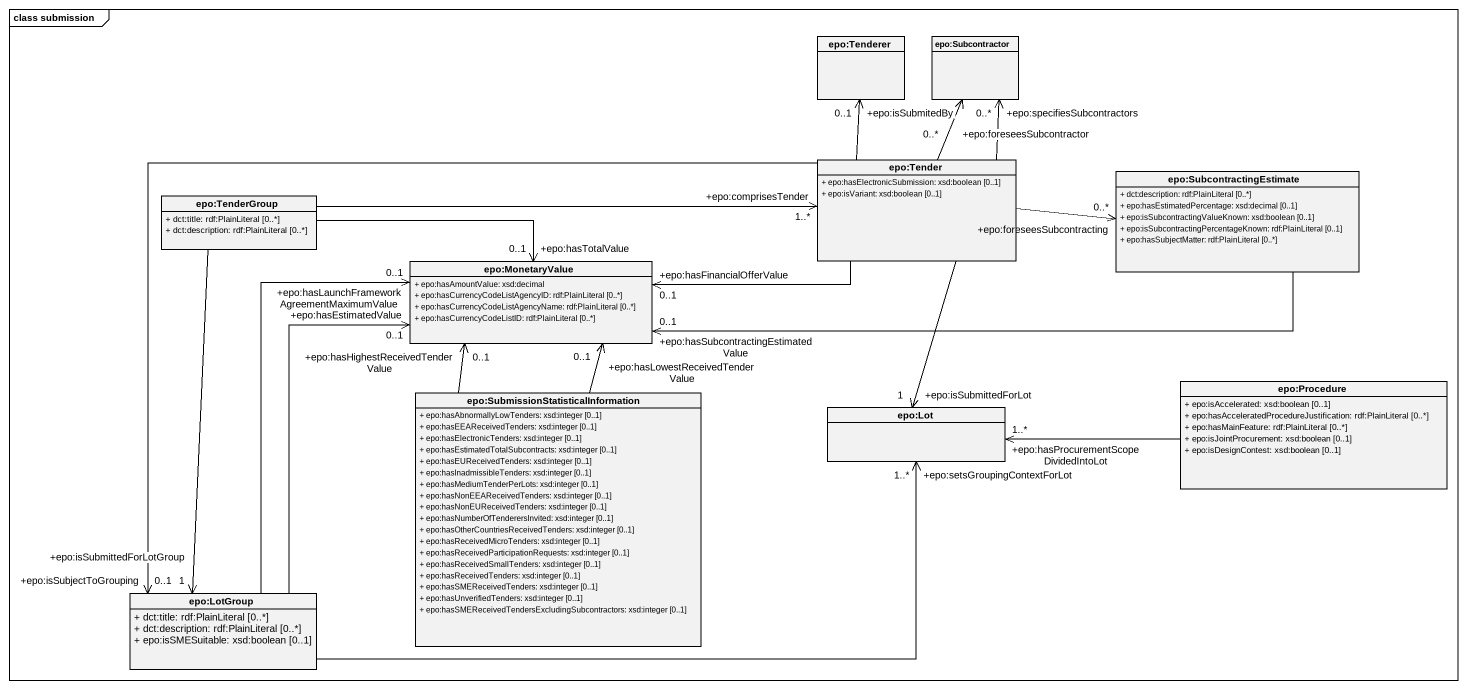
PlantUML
@startuml
mainframe class submission
hide circle
hide empty members
skinparam classAttributeIconSize 0
class "epo:Tenderer" as epo_Tenderer
class "epo:Subcontractor" as epo_Subcontractor
class "epo:Tender" as epo_Tender {
  + epo:hasElectronicSubmission: xsd:boolean [0..1]
  + epo:isVariant: xsd:boolean [0..1]
}
class "epo:SubcontractingEstimate" as epo_SubcontractingEstimate {
  + dct:description: rdf:PlainLiteral [0..*]
  + epo:hasEstimatedPercentage: xsd:decimal [0..1]
  + epo:isSubcontractingValueKnown: xsd:boolean [0..1]
  + epo:isSubcontractingPercentageKnown: rdf:PlainLiteral [0..1]
  + epo:hasSubjectMatter: rdf:PlainLiteral [0..*]
}
class "epo:TenderGroup" as epo_TenderGroup {
  + dct:title: rdf:PlainLiteral [0..*]
  + dct:description: rdf:PlainLiteral [0..*]
}
class "epo:MonetaryValue" as epo_MonetaryValue {
  + epo:hasAmountValue: xsd:decimal
  + epo:hasCurrencyCodeListAgencyID: rdf:PlainLiteral [0..*]
  + epo:hasCurrencyCodeListAgencyName: rdf:PlainLiteral [0..*]
  + epo:hasCurrencyCodeListID: rdf:PlainLiteral [0..*]
}
class "epo:Procedure" as epo_Procedure {
  + epo:isAccelerated: xsd:boolean [0..1]
  + epo:hasAcceleratedProcedureJustification: rdf:PlainLiteral [0..*]
  + epo:hasMainFeature: rdf:PlainLiteral [0..*]
  + epo:isJointProcurement: xsd:boolean [0..1]
  + epo:isDesignContest: xsd:boolean [0..1]
}
class "epo:SubmissionStatisticalInformation" as epo_SubmissionStatisticalInf {
  + epo:hasAbnormallyLowTenders: xsd:integer [0..1]
  + epo:hasEEAReceivedTenders: xsd:integer [0..1]
  + epo:hasElectronicTenders: xsd:integer [0..1]
  + epo:hasEstimatedTotalSubcontracts: xsd:integer [0..1]
  + epo:hasEUReceivedTenders: xsd:integer [0..1]
  + epo:hasInadmissibleTenders: xsd:integer [0..1]
  + epo:hasMediumTenderPerLots: xsd:integer [0..1]
  + epo:hasNonEEAReceivedTenders: xsd:integer [0..1]
  + epo:hasNonEUReceivedTenders: xsd:integer [0..1]
  + epo:hasNumberOfTenderersInvited: xsd:integer [0..1]
  + epo:hasOtherCountriesReceivedTenders: xsd:integer [0..1]
  + epo:hasReceivedMicroTenders: xsd:integer [0..1]
  + epo:hasReceivedParticipationRequests: xsd:integer [0..1]
  + epo:hasReceivedSmallTenders: xsd:integer [0..1]
  + epo:hasReceivedTenders: xsd:integer [0..1]
  + epo:hasSMEReceivedTenders: xsd:integer [0..1]
  + epo:hasUnverifiedTenders: xsd:integer [0..1]
  + epo:hasSMEReceivedTendersExcludingSubcontractors: xsd:integer [0..1]
}
class "epo:Lot" as epo_Lot
class "epo:LotGroup" as epo_LotGroup {
  + dct:title: rdf:PlainLiteral [0..*]
  + dct:description: rdf:PlainLiteral [0..*]
  + epo:isSMESuitable: xsd:boolean [0..1]
}
epo_Tender -up-> "+epo:isSubmitedBy\n0..1" epo_Tenderer
epo_Tender -up-> "+epo:specifiesSubcontractors\n0..*" epo_Subcontractor
epo_Tender -up-> "+epo:foreseesSubcontractor\n0..*" epo_Subcontractor
epo_Tender -right-> "+epo:foreseesSubcontracting\n0..*" epo_SubcontractingEstimate
epo_Tender -left-> "+epo:hasFinancialOfferValue\n0..1" epo_MonetaryValue
epo_Tender --> "+epo:isSubmittedForLot\n1" epo_Lot
epo_Tender --> "+epo:isSubjectToGrouping\n0..1" epo_LotGroup
epo_SubcontractingEstimate -left-> "+epo:hasSubcontractingEstimatedValue\n0..1" epo_MonetaryValue
epo_TenderGroup -right-> "+epo:comprisesTender\n1..*" epo_Tender
epo_TenderGroup -right-> "+epo:hasTotalValue\n0..1" epo_MonetaryValue
epo_TenderGroup --> "+epo:isSubmittedForLotGroup\n1" epo_LotGroup
epo_Procedure -left-> "+epo:hasProcurementScopeDividedIntoLot\n1..*" epo_Lot
epo_SubmissionStatisticalInf -up-> "+epo:hasHighestReceivedTenderValue\n0..1" epo_MonetaryValue
epo_SubmissionStatisticalInf -up-> "+epo:hasLowestReceivedTenderValue\n0..1" epo_MonetaryValue
epo_LotGroup -up-> "+epo:hasEstimatedValue\n0..1" epo_MonetaryValue
epo_LotGroup -up-> "+epo:hasLaunchFrameworkAgreementMaximumValue\n0..1" epo_MonetaryValue
epo_LotGroup -right-> "+epo:setsGroupingContextForLot\n1..*" epo_Lot
@enduml
